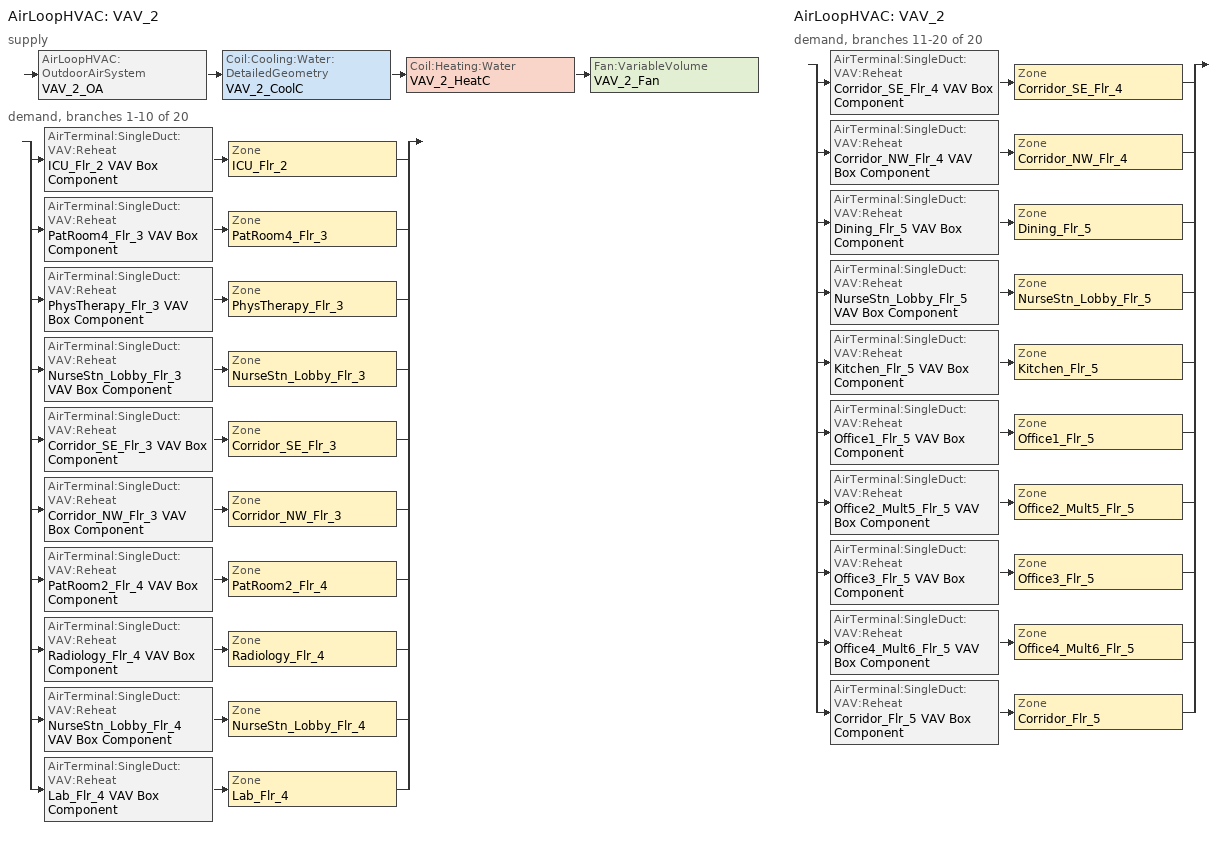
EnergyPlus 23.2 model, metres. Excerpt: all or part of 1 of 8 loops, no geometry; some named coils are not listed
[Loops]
AirLoopHVAC 'VAV_2'
 supply: AirLoopHVAC:OutdoorAirSystem 'VAV_2_OA' > Coil:Cooling:Water:DetailedGeometry 'VAV_2_CoolC' > Coil:Heating:Water 'VAV_2_HeatC' > Fan:VariableVolume 'VAV_2_Fan'
 demand, branches 1-10 of 20: split
  | AirTerminal:SingleDuct:VAV:Reheat 'ICU_Flr_2 VAV Box Component' > Zone 'ICU_Flr_2'
  | AirTerminal:SingleDuct:VAV:Reheat 'PatRoom4_Flr_3 VAV Box Component' > Zone 'PatRoom4_Flr_3'
  | AirTerminal:SingleDuct:VAV:Reheat 'PhysTherapy_Flr_3 VAV Box Component' > Zone 'PhysTherapy_Flr_3'
  | AirTerminal:SingleDuct:VAV:Reheat 'NurseStn_Lobby_Flr_3 VAV Box Component' > Zone 'NurseStn_Lobby_Flr_3'
  | AirTerminal:SingleDuct:VAV:Reheat 'Corridor_SE_Flr_3 VAV Box Component' > Zone 'Corridor_SE_Flr_3'
  | AirTerminal:SingleDuct:VAV:Reheat 'Corridor_NW_Flr_3 VAV Box Component' > Zone 'Corridor_NW_Flr_3'
  | AirTerminal:SingleDuct:VAV:Reheat 'PatRoom2_Flr_4 VAV Box Component' > Zone 'PatRoom2_Flr_4'
  | AirTerminal:SingleDuct:VAV:Reheat 'Radiology_Flr_4 VAV Box Component' > Zone 'Radiology_Flr_4'
  | AirTerminal:SingleDuct:VAV:Reheat 'NurseStn_Lobby_Flr_4 VAV Box Component' > Zone 'NurseStn_Lobby_Flr_4'
  | AirTerminal:SingleDuct:VAV:Reheat 'Lab_Flr_4 VAV Box Component' > Zone 'Lab_Flr_4'
AirLoopHVAC 'VAV_2'
 demand, branches 11-20 of 20: split
  | AirTerminal:SingleDuct:VAV:Reheat 'Corridor_SE_Flr_4 VAV Box Component' > Zone 'Corridor_SE_Flr_4'
  | AirTerminal:SingleDuct:VAV:Reheat 'Corridor_NW_Flr_4 VAV Box Component' > Zone 'Corridor_NW_Flr_4'
  | AirTerminal:SingleDuct:VAV:Reheat 'Dining_Flr_5 VAV Box Component' > Zone 'Dining_Flr_5'
  | AirTerminal:SingleDuct:VAV:Reheat 'NurseStn_Lobby_Flr_5 VAV Box Component' > Zone 'NurseStn_Lobby_Flr_5'
  | AirTerminal:SingleDuct:VAV:Reheat 'Kitchen_Flr_5 VAV Box Component' > Zone 'Kitchen_Flr_5'
  | AirTerminal:SingleDuct:VAV:Reheat 'Office1_Flr_5 VAV Box Component' > Zone 'Office1_Flr_5'
  | AirTerminal:SingleDuct:VAV:Reheat 'Office2_Mult5_Flr_5 VAV Box Component' > Zone 'Office2_Mult5_Flr_5'
  | AirTerminal:SingleDuct:VAV:Reheat 'Office3_Flr_5 VAV Box Component' > Zone 'Office3_Flr_5'
  | AirTerminal:SingleDuct:VAV:Reheat 'Office4_Mult6_Flr_5 VAV Box Component' > Zone 'Office4_Mult6_Flr_5'
  | AirTerminal:SingleDuct:VAV:Reheat 'Corridor_Flr_5 VAV Box Component' > Zone 'Corridor_Flr_5'
[AirLoopHVAC]
VAV_2: Design supply air flow rate=Autosize
[AirTerminal:SingleDuct:VAV:Reheat] Availability schedule=ALWAYS_ON; Convergence tolerance=0.001; Damper heating action=Normal; Maximum air flow rate=Autosize; Maximum flow fraction during reheat=Autosize; Maximum flow per zone floor area during reheat=Autosize; Maximum hot water or steam flow rate=Autosize; Minimum hot water or steam flow rate=0; Zone minimum air flow input method=Constant
Name | Constant minimum air flow fraction | Reheat coil
Corridor_Flr_5 VAV Box Component | 0.3 | Corridor_Flr_5 VAV Box Reheat Coil
Corridor_NW_Flr_3 VAV Box Component | 0.3 | Corridor_NW_Flr_3 VAV Box Reheat Coil
Corridor_NW_Flr_4 VAV Box Component | 0.3 | Corridor_NW_Flr_4 VAV Box Reheat Coil
Corridor_SE_Flr_3 VAV Box Component | 0.3 | Corridor_SE_Flr_3 VAV Box Reheat Coil
Corridor_SE_Flr_4 VAV Box Component | 0.3 | Corridor_SE_Flr_4 VAV Box Reheat Coil
Dining_Flr_5 VAV Box Component | 0.3 | Dining_Flr_5 VAV Box Reheat Coil
ICU_Flr_2 VAV Box Component | 1 | ICU_Flr_2 VAV Box Reheat Coil
Kitchen_Flr_5 VAV Box Component | 1 | Kitchen_Flr_5 VAV Box Reheat Coil
Lab_Flr_4 VAV Box Component | 1 | Lab_Flr_4 VAV Box Reheat Coil
NurseStn_Lobby_Flr_3 VAV Box Component | 0.3 | NurseStn_Lobby_Flr_3 VAV Box Reheat Coil
NurseStn_Lobby_Flr_4 VAV Box Component | 0.3 | NurseStn_Lobby_Flr_4 VAV Box Reheat Coil
NurseStn_Lobby_Flr_5 VAV Box Component | 0.3 | NurseStn_Lobby_Flr_5 VAV Box Reheat Coil
Office1_Flr_5 VAV Box Component | 0.3 | Office1_Flr_5 VAV Box Reheat Coil
Office2_Mult5_Flr_5 VAV Box Component | 0.3 | Office2_Mult5_Flr_5 VAV Box Reheat Coil
Office3_Flr_5 VAV Box Component | 0.3 | Office3_Flr_5 VAV Box Reheat Coil
Office4_Mult6_Flr_5 VAV Box Component | 0.3 | Office4_Mult6_Flr_5 VAV Box Reheat Coil
PatRoom2_Flr_4 VAV Box Component | 1 | PatRoom2_Flr_4 VAV Box Reheat Coil
PatRoom4_Flr_3 VAV Box Component | 1 | PatRoom4_Flr_3 VAV Box Reheat Coil
PhysTherapy_Flr_3 VAV Box Component | 0.3 | PhysTherapy_Flr_3 VAV Box Reheat Coil
Radiology_Flr_4 VAV Box Component | 0.3 | Radiology_Flr_4 VAV Box Reheat Coil
[Coil:Cooling:Water:DetailedGeometry]
VAV_2_CoolC: Availability schedule=ALWAYS_ON; Coil depth=Autosize; Fin diameter=Autosize; Fin spacing=0.0018; Fin surface area=Autosize; Fin thermal conductivity=204; Fin thickness=0.0015; Maximum water flow rate=Autosize; Minimum airflow area=Autosize; Number of tube rows=6; Number of tubes per row=Autosize; Total tube inside area=Autosize; Tube depth spacing=0.026; Tube inside diameter=0.01445; Tube outside diameter=0.0159; Tube outside surface area=Autosize; Tube thermal conductivity=386
[Coil:Heating:Water]
VAV_2_HeatC: Availability schedule=ALWAYS_ON; Maximum water flow rate=Autosize; Performance input method=UFactorTimesAreaAndDesignWaterFlowRate; Rated capacity=Autosize; Rated inlet air temperature=16.6; Rated inlet water temperature=82.2; Rated outlet air temperature=32.2; Rated outlet water temperature=71.1; U factor times area value=Autosize
[Controller:OutdoorAir]
VAV_2_OA_Controller: Economizer control action type=ModulateFlow; Economizer control type=DifferentialDryBulb; Economizer maximum limit dry bulb temperature=28; Economizer maximum limit enthalpy=64000; Economizer minimum limit dry bulb temperature=-100; Lockout type=NoLockout; Maximum outdoor air flow rate=Autosize; Minimum fraction of outdoor air schedule=VAV_OAminFracSchedule; Minimum limit type=FixedMinimum; Minimum outdoor air flow rate=Autosize; Minimum outdoor air schedule=ALWAYS_ON
[Controller:WaterCoil] Actuator variable=Flow; Control variable=Temperature; Maximum actuated flow=Autosize; Minimum actuated flow=0
Name | Action | Controller convergence tolerance
VAV_2_CoolC_Controller | Reverse
VAV_2_HeatC_Controller | Normal | 0.0001
[DesignSpecification:OutdoorAir]
Name | Outdoor air flow per zone floor area | Outdoor air method | Outdoor air flow per person | Outdoor air flow per zone
SZ DSOA Corridor_Flr_5; SZ DSOA Corridor_NW_Flr_3; SZ DSOA Corridor_NW_Flr_4; SZ DSOA Corridor_SE_Flr_3; SZ DSOA Corridor_SE_Flr_4 | 0.00025 | Flow/Area
SZ DSOA Dining_Flr_5; SZ DSOA NurseStn_Lobby_Flr_3; SZ DSOA NurseStn_Lobby_Flr_4; SZ DSOA NurseStn_Lobby_Flr_5; SZ DSOA Office1_Flr_5; SZ DSOA Office2_Mult5_Flr_5; SZ DSOA Office3_Flr_5; SZ DSOA Office4_Mult6_Flr_5 |  | Flow/Person | 0.01
SZ DSOA ICU_Flr_2 |  | Flow/Zone |  | 1.46535
SZ DSOA Kitchen_Flr_5 |  | Flow/Zone |  | 1.75103
SZ DSOA Lab_Flr_4 |  | Flow/Zone |  | 1.882
SZ DSOA PatRoom2_Flr_4; SZ DSOA PatRoom4_Flr_3 |  | Flow/Zone |  | 0.082617
SZ DSOA PhysTherapy_Flr_3 |  | Flow/Person | 0.008
SZ DSOA Radiology_Flr_4 |  | Flow/Zone |  | 1.73485
[Fan:VariableVolume]
VAV_2_Fan: Availability schedule=HVACOperationSchd; End use subcategory=Fan Energy; Fan power coefficient 1=0.0407599; Fan power coefficient 2=0.088045; Fan power coefficient 3=-0.0729261; Fan power coefficient 4=0.94374; Fan power coefficient 5=0; Fan power minimum air flow rate=0; Fan power minimum flow rate input method=FixedFlowRate; Fan total efficiency=0.6175; Maximum flow rate=Autosize; Motor efficiency=0.95; Motor in airstream fraction=1; Pressure rise=1515.192
[Fan:ZoneExhaust] Availability schedule=HVACOperationSchd; End use subcategory=Zone Exhaust Fans; Fan total efficiency=1; Pressure rise=1e-06
Name | Maximum flow rate
Dining_Flr_5 Exhaust Fan | 0.74997
Kitchen_Flr_5 Exhaust Fan | 1.75103
[Refrigeration:Case] Zone=Kitchen_Flr_5; Anti sweat heater control type=None; Availability schedule=ALWAYS_ON; Case anti sweat heater power per unit length=0; Case height=0; Case lighting schedule=BLDG_LIGHT_SCH; Defrost energy correction curve type=None; Fraction of lighting energy to case=1; Humidity at zero anti sweat heater energy=0; Latent case credit curve type=CaseTemperatureMethod; Minimum anti sweat heater power per unit length=0; Rated ambient relative humidity=55; Rated ambient temperature=23.88; Under case hvac return air fraction=0
Name | Case credit fraction schedule | Case defrost drip down schedule | Case defrost power per unit length | Case defrost schedule | Case defrost type | Case length | Case operating temperature | Fraction of anti sweat heater energy to case | Latent case credit curve | Operating case fan power per unit length | Rated latent heat ratio | Rated runtime fraction | Rated total cooling capacity per unit length | Refrigerated case restocking schedule | Standard case fan power per unit length | Standard case lighting power per unit length
Kitchen_Flr_5_Case:1_WALKINFREEZER | Kitchen_Flr_5_Case:1_WALKINFREEZER_CaseCreditReduxSched | Kitchen_Flr_5_Case:1_WALKINFREEZER_CaseDripDown2aDaySched | 364 | Kitchen_Flr_5_Case:1_WALKINFREEZER_CaseDefrost2aDaySched | Electric | 10.98 | -23 | 0 | Kitchen_Flr_5_Case:1_WALKINFREEZERSingleShelfHorizontal_LatentEnergyMult | 69 | 0.1 | 0.4 | 734 | Kitchen_Flr_5_Case:1_WALKINFREEZER_WalkInStockingSched | 69 | 33
Kitchen_Flr_5_Case:2_SELFCONTAINEDDISPLAYCASE |  |  | 0 |  | None | 8.93 | 2 | 0.2 | Kitchen_Flr_5_Case:2_SELFCONTAINEDDISPLAYCASEMultiShelfVertical_LatentEnergyMult | 67 | 0.08 | 0.85 | 886.5 | Kitchen_Flr_5_Case:2_SELFCONTAINEDDISPLAYCASE_CaseStockingSched | 67 | 40
[Refrigeration:CompressorRack] Condenser type=AirCooled; Design condenser fan power=1000; Heat rejection location=Outdoors
Name | Compressor rack cop function of temperature curve | Condenser fan power function of temperature curve | Design compressor rack cop | End use subcategory | Refrigeration case name or walkin name or caseandwalkinlist
RACK1 | RACK1_RackCOPfTCurve | RACK1_RackCondFanCurve2 | 1.5 | Low Temp Refrigeration | Kitchen_Flr_5_Case:1_WALKINFREEZER
RACK2 | RACK2_RackCOPfTCurve |  | 3 | Med Temp Refrigeration | Kitchen_Flr_5_Case:2_SELFCONTAINEDDISPLAYCASE
[SetpointManager:MixedAir] Control variable=Temperature
Name | Setpoint node or nodelist
VAV_2_CoolC SAT Manager | VAV_2_CoolC-VAV_2_HeatCNode
VAV_2_HeatC SAT Manager | VAV_2_HeatC-VAV_2_FanNode
VAV_2_OAMixed Air Temp Manager | VAV_2_OA-VAV_2_CoolCNode
[SetpointManager:Scheduled]
VAV_2 SAT setpoint: Control variable=Temperature; Schedule=Seasonal-Reset-Supply-Air-Temp-Sch; Setpoint node or nodelist=VAV_2 Supply Equipment Outlet Node
[Sizing:System]
VAV_2: 100 outdoor air in cooling=No; 100 outdoor air in heating=No; Central cooling capacity control method=VAV; Central cooling design supply air humidity ratio=0.007; Central cooling design supply air temperature=7.2; Central heating design supply air humidity ratio=0.007; Central heating design supply air temperature=16; Central heating maximum system air flow ratio=0.3; Cooling design capacity=Autosize; Cooling design capacity method=CoolingDesignCapacity; Cooling supply air flow rate=0; Cooling supply air flow rate method=DesignDay; Design outdoor air flow rate=Autosize; Heating design capacity=Autosize; Heating design capacity method=HeatingDesignCapacity; Heating supply air flow rate=0; Heating supply air flow rate method=DesignDay; Precool design humidity ratio=0.008; Precool design temperature=11.1; Preheat design humidity ratio=0.008; Preheat design temperature=7; Type of load to size on=Sensible; Type of zone sum to use=Coincident; Zone maximum outdoor air fraction=1
[Sizing:Zone] Account for dedicated outdoor air system=No; Dedicated outdoor air high setpoint temperature for design=Autosize; Dedicated outdoor air low setpoint temperature for design=Autosize; Dedicated outdoor air system control strategy=NeutralSupplyAir; Heating design air flow method=DesignDay; Zone cooling design supply air humidity ratio=0.007; Zone cooling design supply air temperature=11.1; Zone cooling design supply air temperature input method=SupplyAirTemperature; Zone heating design supply air humidity ratio=0.008; Zone heating design supply air temperature=50; Zone heating design supply air temperature input method=SupplyAirTemperature
Name | Cooling design air flow method | Design specification outdoor air object | Cooling minimum air flow
Corridor_Flr_5 | DesignDay | SZ DSOA Corridor_Flr_5
Corridor_NW_Flr_3 | DesignDayWithLimit | SZ DSOA Corridor_NW_Flr_3 | 1.343822
Corridor_NW_Flr_4 | DesignDayWithLimit | SZ DSOA Corridor_NW_Flr_4 | 1.343822
Corridor_SE_Flr_3 | DesignDayWithLimit | SZ DSOA Corridor_SE_Flr_3 | 1.343822
Corridor_SE_Flr_4 | DesignDayWithLimit | SZ DSOA Corridor_SE_Flr_4 | 1.343822
Dining_Flr_5 | DesignDay | SZ DSOA Dining_Flr_5
ICU_Flr_2 | DesignDayWithLimit | SZ DSOA ICU_Flr_2 | 4.39605
Kitchen_Flr_5 | DesignDay | SZ DSOA Kitchen_Flr_5
Lab_Flr_4 | DesignDayWithLimit | SZ DSOA Lab_Flr_4 | 1.882
NurseStn_Lobby_Flr_3 | DesignDay | SZ DSOA NurseStn_Lobby_Flr_3
NurseStn_Lobby_Flr_4 | DesignDay | SZ DSOA NurseStn_Lobby_Flr_4
NurseStn_Lobby_Flr_5 | DesignDay | SZ DSOA NurseStn_Lobby_Flr_5
Office1_Flr_5 | DesignDay | SZ DSOA Office1_Flr_5
Office2_Mult5_Flr_5 | DesignDay | SZ DSOA Office2_Mult5_Flr_5
Office3_Flr_5 | DesignDay | SZ DSOA Office3_Flr_5
Office4_Mult6_Flr_5 | DesignDay | SZ DSOA Office4_Mult6_Flr_5
PatRoom2_Flr_4 | DesignDayWithLimit | SZ DSOA PatRoom2_Flr_4 | 0.24785
PatRoom4_Flr_3 | DesignDayWithLimit | SZ DSOA PatRoom4_Flr_3 | 0.24785
PhysTherapy_Flr_3 | DesignDayWithLimit | SZ DSOA PhysTherapy_Flr_3 | 3.4697
Radiology_Flr_4 | DesignDayWithLimit | SZ DSOA Radiology_Flr_4 | 8.67425
[ThermostatSetpoint:DualSetpoint]
Name | Cooling setpoint temperature schedule | Heating setpoint temperature schedule
Corridor_Flr_5 DualSPSched; Corridor_NW_Flr_3 DualSPSched; Corridor_NW_Flr_4 DualSPSched; Corridor_SE_Flr_3 DualSPSched; Corridor_SE_Flr_4 DualSPSched; Dining_Flr_5 DualSPSched; Lab_Flr_4 DualSPSched; NurseStn_Lobby_Flr_3 DualSPSched; NurseStn_Lobby_Flr_4 DualSPSched; NurseStn_Lobby_Flr_5 DualSPSched; Office1_Flr_5 DualSPSched; Office2_Mult5_Flr_5 DualSPSched; Office3_Flr_5 DualSPSched; Office4_Mult6_Flr_5 DualSPSched; PhysTherapy_Flr_3 DualSPSched; Radiology_Flr_4 DualSPSched | ADMIN_CLGSETP_SCH | ADMIN_HTGSETP_SCH
ICU_Flr_2 DualSPSched; PatRoom2_Flr_4 DualSPSched; PatRoom4_Flr_3 DualSPSched | CRITICAL_CLGSETP_SCH | CRITICAL_HTGSETP_SCH
Kitchen_Flr_5 DualSPSched | Kitchen_CLGSETP_SCH | Kitchen_HTGSETP_SCH
[ZoneControl:Thermostat] Control type schedule=Dual Zone Control Type Sched
Name | Zone or zonelist | Control 1
Corridor_Flr_5 Thermostat | Corridor_Flr_5 | Corridor_Flr_5 DualSPSched
Corridor_NW_Flr_3 Thermostat | Corridor_NW_Flr_3 | Corridor_NW_Flr_3 DualSPSched
Corridor_NW_Flr_4 Thermostat | Corridor_NW_Flr_4 | Corridor_NW_Flr_4 DualSPSched
Corridor_SE_Flr_3 Thermostat | Corridor_SE_Flr_3 | Corridor_SE_Flr_3 DualSPSched
Corridor_SE_Flr_4 Thermostat | Corridor_SE_Flr_4 | Corridor_SE_Flr_4 DualSPSched
Dining_Flr_5 Thermostat | Dining_Flr_5 | Dining_Flr_5 DualSPSched
ICU_Flr_2 Thermostat | ICU_Flr_2 | ICU_Flr_2 DualSPSched
Kitchen_Flr_5 Thermostat | Kitchen_Flr_5 | Kitchen_Flr_5 DualSPSched
Lab_Flr_4 Thermostat | Lab_Flr_4 | Lab_Flr_4 DualSPSched
NurseStn_Lobby_Flr_3 Thermostat | NurseStn_Lobby_Flr_3 | NurseStn_Lobby_Flr_3 DualSPSched
NurseStn_Lobby_Flr_4 Thermostat | NurseStn_Lobby_Flr_4 | NurseStn_Lobby_Flr_4 DualSPSched
NurseStn_Lobby_Flr_5 Thermostat | NurseStn_Lobby_Flr_5 | NurseStn_Lobby_Flr_5 DualSPSched
Office1_Flr_5 Thermostat | Office1_Flr_5 | Office1_Flr_5 DualSPSched
Office2_Mult5_Flr_5 Thermostat | Office2_Mult5_Flr_5 | Office2_Mult5_Flr_5 DualSPSched
Office3_Flr_5 Thermostat | Office3_Flr_5 | Office3_Flr_5 DualSPSched
Office4_Mult6_Flr_5 Thermostat | Office4_Mult6_Flr_5 | Office4_Mult6_Flr_5 DualSPSched
PatRoom2_Flr_4 Thermostat | PatRoom2_Flr_4 | PatRoom2_Flr_4 DualSPSched
PatRoom4_Flr_3 Thermostat | PatRoom4_Flr_3 | PatRoom4_Flr_3 DualSPSched
PhysTherapy_Flr_3 Thermostat | PhysTherapy_Flr_3 | PhysTherapy_Flr_3 DualSPSched
Radiology_Flr_4 Thermostat | Radiology_Flr_4 | Radiology_Flr_4 DualSPSched
[Zone equipment]
Corridor_Flr_5: Corridor_Flr_5 VAV Box Component
Corridor_NW_Flr_3: Corridor_NW_Flr_3 VAV Box Component
Corridor_NW_Flr_4: Corridor_NW_Flr_4 VAV Box Component
Corridor_SE_Flr_3: Corridor_SE_Flr_3 VAV Box Component
Corridor_SE_Flr_4: Corridor_SE_Flr_4 VAV Box Component
Dining_Flr_5: Dining_Flr_5 Exhaust Fan, Dining_Flr_5 VAV Box Component
ICU_Flr_2: ICU_Flr_2 VAV Box Component
Kitchen_Flr_5: Kitchen_Flr_5 Exhaust Fan, Kitchen_Flr_5 VAV Box Component
Lab_Flr_4: Lab_Flr_4 VAV Box Component
NurseStn_Lobby_Flr_3: NurseStn_Lobby_Flr_3 VAV Box Component
NurseStn_Lobby_Flr_4: NurseStn_Lobby_Flr_4 VAV Box Component
NurseStn_Lobby_Flr_5: NurseStn_Lobby_Flr_5 VAV Box Component
Office1_Flr_5: Office1_Flr_5 VAV Box Component
Office2_Mult5_Flr_5: Office2_Mult5_Flr_5 VAV Box Component
Office3_Flr_5: Office3_Flr_5 VAV Box Component
Office4_Mult6_Flr_5: Office4_Mult6_Flr_5 VAV Box Component
PatRoom2_Flr_4: PatRoom2_Flr_4 VAV Box Component
PatRoom4_Flr_3: PatRoom4_Flr_3 VAV Box Component
PhysTherapy_Flr_3: PhysTherapy_Flr_3 VAV Box Component
Radiology_Flr_4: Radiology_Flr_4 VAV Box Component
[Curve:Cubic] Maximum value of x=20; Minimum value of x=-35
Name | Coefficient1 constant | Coefficient2 x | Coefficient3 x 2 | Coefficient4 x 3
Kitchen_Flr_5_Case:1_WALKINFREEZERSingleShelfHorizontal_LatentEnergyMult | 0.020376 | 0.00024378 | 1.14e-05 | 1.811e-07
Kitchen_Flr_5_Case:2_SELFCONTAINEDDISPLAYCASEMultiShelfVertical_LatentEnergyMult | 0.0265263 | 0.00107803 | -6.02558e-05 | 1.23732e-06
[Curve:Quadratic]
Name | Maximum value of x | Minimum value of x | Coefficient1 constant | Coefficient2 x | Coefficient3 x 2
RACK1_RackCOPfTCurve | 35 | 10 | 1.7603 | -0.0377 | 0.0004
RACK1_RackCondFanCurve2 | 35 | 0 | 0 | 0.0286 | 0
RACK2_RackCOPfTCurve | 50 | 0 | 1 | 0 | 0
[Schedule:Compact]
ADMIN_CLGSETP_SCH: Through: 12/31, For: Weekdays, Until: 05:00, 25, Until: 18:00, 22.2, Until: 24:00, 25, For: SummerDesignDay, Until: 05:00, 25, Until: 18:00, 22.2, Until: 24:00, 25, For: WinterDesignDay, Until: 07:00, 25, Until: 15:00, 22.2, Until: 24:00, 25, For: Saturdays, Until: 07:00, 25, Until: 15:00, 22.2, Until: 24:00, 25, For: AllOtherDays, Until: 24:00, 25
ADMIN_HTGSETP_SCH: Through: 12/31, For: Weekdays, Until: 05:00, 18.3, Until: 18:00, 21.1, Until: 24:00, 18.3, For: SummerDesignDay, Until: 05:00, 18.3, Until: 18:00, 21.1, Until: 24:00, 18.3, For: WinterDesignDay, Until: 07:00, 18.3, Until: 15:00, 21.1, Until: 24:00, 18.3, For: Saturdays, Until: 07:00, 18.3, Until: 15:00, 21.1, Until: 24:00, 18.3, For: AllOtherDays, Until: 24:00, 18.3
ALWAYS_ON; HVACOperationSchd: Through: 12/31, For: AllDays, Until: 24:00, 1
BLDG_LIGHT_SCH: Through: 12/31, For: Weekdays, Until: 07:00, 0.1, Until: 08:00, 0.5, Until: 16:00, 0.9, Until: 23:00, 0.3, Until: 24:00, 0.1, For: SummerDesignDay, Until: 24:00, 1, For: WinterDesignDay, Until: 24:00, 0, For: Saturday, Until: 07:00, 0.1, Until: 08:00, 0.2, Until: 18:00, 0.4, Until: 24:00, 0.1, For: AllOtherDays, Until: 08:00, 0.05, Until: 16:00, 0.1, Until: 24:00, 0.05
CRITICAL_CLGSETP_SCH: Through: 12/31, For: AllDays, Until: 24:00, 22.2
CRITICAL_HTGSETP_SCH: Through: 12/31, For: ALLDays, Until: 24:00, 21.1
Dual Zone Control Type Sched: Through: 12/31, For: AllDays, Until: 24:00, 4
Kitchen_CLGSETP_SCH: Through: 12/31, For: Weekdays, Until: 05:00, 30, Until: 18:00, 26, Until: 24:00, 30, For: SummerDesignDay, Until: 05:00, 30, Until: 18:00, 26, Until: 24:00, 30, For: WinterDesignDay, Until: 07:00, 30, Until: 15:00, 26, Until: 24:00, 30, For: Saturdays, Until: 07:00, 30, Until: 15:00, 26, Until: 24:00, 30, For: AllOtherDays, Until: 24:00, 30
Kitchen_Flr_5_Case:1_WALKINFREEZER_CaseCreditReduxSched: Through: 12/31, For:AllDays, Interpolate:No, Until: 7:00, 0.2, Until: 21:00, 0.4, Until: 24:00, 0.2
Kitchen_Flr_5_Case:1_WALKINFREEZER_CaseDefrost2aDaySched: Through: 12/31, For:AllDays, Interpolate:Average, Until: 11:00, 0, Until: 11:20, 1, Until: 23:00, 0, Until: 23:20, 1, Until: 24:00, 0
Kitchen_Flr_5_Case:1_WALKINFREEZER_CaseDripDown2aDaySched: Through: 12/31, For:AllDays, Interpolate:Average, Until: 11:00, 0, Until: 11:30, 1, Until: 23:00, 0, Until: 23:30, 1, Until: 24:00, 0
Kitchen_Flr_5_Case:1_WALKINFREEZER_WalkInStockingSched: Through: 12/31, For: Tuesday Friday, Until: 4:00, 0, Until: 5:00, 725, Until: 6:00, 417, Until: 7:00, 290, Until: 24:00, 0, For: AllOtherDays, Until: 4:00, 0, Until: 5:00, 125, Until: 6:00, 117, Until: 7:00, 90, Until: 19:00, 0, Until: 20:00, 125, Until: 21:00, 117, Until: 22:00, 90, Until: 24:00, 0
Kitchen_Flr_5_Case:2_SELFCONTAINEDDISPLAYCASE_CaseStockingSched: Through: 12/31, For:AllDays, Until: 6:00, 0, Until: 7:00, 50, Until: 9:00, 70, Until: 10:00, 80, Until: 11:00, 70, Until: 13:00, 50, Until: 14:00, 80, Until: 15:00, 90, Until: 16:00, 80, Until: 24:00, 0
Kitchen_HTGSETP_SCH: Through: 12/31, For: Weekdays, Until: 05:00, 15.6, Until: 18:00, 19, Until: 24:00, 15.6, For: SummerDesignDay, Until: 05:00, 15.6, Until: 18:00, 19, Until: 24:00, 15.6, For: WinterDesignDay, Until: 07:00, 15.6, Until: 15:00, 19, Until: 24:00, 15.6, For: Saturdays, Until: 07:00, 15.6, Until: 15:00, 19, Until: 24:00, 15.6, For: AllOtherDays, Until: 24:00, 15.6
Seasonal-Reset-Supply-Air-Temp-Sch: Through: 12/31, For: AllDays, Until: 24:00, 11.1
VAV_OAminFracSchedule: Through: 12/31, For: AllDays, Until: 24:00, 0.25
